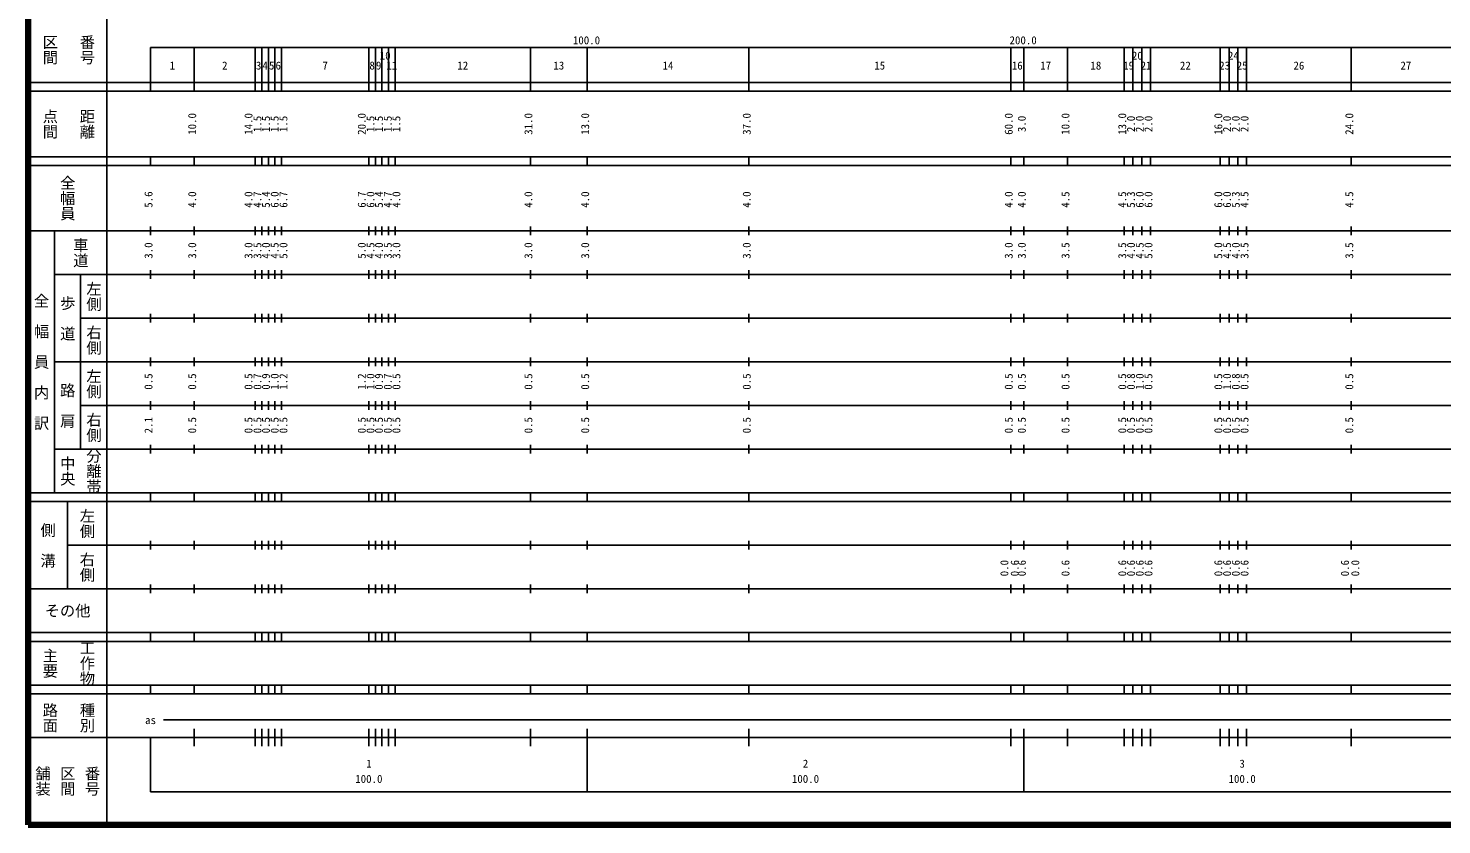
# Model space of a CAD drawing. Units: millimetres on the paper. Extents: x 40 to 680, y 20 to 380.
# Drawn here: x 40 to 363.7, y 20 to 202.4 of the extents above; entities that cross this region are included whole.
import ezdxf
from ezdxf.enums import TextEntityAlignment as Align

# ---------------------------------------------------------------- set-up
doc = ezdxf.new("R2010")
doc.units = ezdxf.units.MM
doc.layers.add('M-TTL', color=2, linetype='Continuous', lineweight=140)
doc.layers.add('M-TTL-BAND', color=7, linetype='Continuous', lineweight=25)
doc.styles.add('@ＭＳ ゴシック', font='')
doc.styles.add('ＭＳ ゴシック', font='')
doc.styles.get('@ＭＳ ゴシック').set_extended_font_data('@MS Gothic')
doc.styles.get('ＭＳ ゴシック').set_extended_font_data('MS Gothic')

msp = doc.modelspace()

# ---------------------------------------------------------------- linework, layer by layer
at = {"layer": 'M-TTL'}
for p, q in [((40, 380), (40, 20)), ((40, 20), (680, 20))]:
    msp.add_line(p, q, dxfattribs=at)
at = {"layer": 'M-TTL-BAND'}
for p, q in [((58, 370), (58, 20)), ((68, 198), (579, 198)), ((68, 198), (68, 188)), ((78, 188), (78, 198)), ((92, 188), (92, 198)), ((93.5, 188), (93.5, 198)), ((95, 188), (95, 198)), ((96.5, 188), (96.5, 198)), ((98, 188), (98, 198)), ((118, 188), (118, 198)), ((119.5, 188), (119.5, 198)), ((121, 188), (121, 198)), ((122.5, 188), (122.5, 198)), ((124, 188), (124, 198)), ((155, 188), (155, 198)), ((168, 188), (168, 198)), ((205, 188), (205, 198)), ((265, 188), (265, 198)), ((268, 188), (268, 198)), ((278, 188), (278, 198)), ((291, 188), (291, 198)), ((293, 188), (293, 198)), ((295, 188), (295, 198)), ((297, 188), (297, 198)), ((313, 188), (313, 198)), ((315, 188), (315, 198)), ((317, 188), (317, 198)), ((319, 188), (319, 198)), ((343, 188), (343, 198)), ((40, 190), (579, 190)), ((40, 188), (579, 188)), ((40, 173), (579, 173)), ((68, 171), (68, 173)), ((78, 171), (78, 173)), ((92, 171), (92, 173)), ((93.5, 171), (93.5, 173)), ((95, 171), (95, 173)), ((96.5, 171), (96.5, 173)), ((98, 171), (98, 173)), ((118, 171), (118, 173)), ((119.5, 171), (119.5, 173)), ((121, 171), (121, 173)), ((122.5, 171), (122.5, 173)), ((124, 171), (124, 173)), ((155, 171), (155, 173)), ((168, 171), (168, 173)), ((205, 171), (205, 173)), ((265, 171), (265, 173)), ((268, 171), (268, 173)), ((278, 171), (278, 173)), ((291, 171), (291, 173)), ((293, 171), (293, 173)), ((295, 171), (295, 173)), ((297, 171), (297, 173)), ((313, 171), (313, 173)), ((315, 171), (315, 173)), ((317, 171), (317, 173)), ((319, 171), (319, 173)), ((343, 171), (343, 173)), ((40, 171), (579, 171)), ((40, 156), (579, 156)), ((46, 96), (46, 156)), ((68, 155), (68, 157)), ((78, 155), (78, 157)), ((92, 155), (92, 157)), ((93.5, 155), (93.5, 157)), ((95, 155), (95, 157)), ((96.5, 155), (96.5, 157)), ((98, 155), (98, 157)), ((118, 155), (118, 157)), ((119.5, 155), (119.5, 157)), ((121, 155), (121, 157)), ((122.5, 155), (122.5, 157)), ((124, 155), (124, 157)), ((155, 155), (155, 157)), ((168, 155), (168, 157)), ((205, 155), (205, 157)), ((265, 155), (265, 157)), ((268, 155), (268, 157)), ((278, 155), (278, 157)), ((291, 155), (291, 157)), ((293, 155), (293, 157)), ((295, 155), (295, 157)), ((297, 155), (297, 157)), ((313, 155), (313, 157)), ((315, 155), (315, 157)), ((317, 155), (317, 157)), ((319, 155), (319, 157)), ((343, 155), (343, 157)), ((46, 146), (579, 146)), ((52, 146), (52, 106)), ((68, 145), (68, 147)), ((78, 145), (78, 147)), ((92, 145), (92, 147)), ((93.5, 145), (93.5, 147)), ((95, 145), (95, 147)), ((96.5, 145), (96.5, 147)), ((98, 145), (98, 147)), ((118, 145), (118, 147)), ((119.5, 145), (119.5, 147)), ((121, 145), (121, 147)), ((122.5, 145), (122.5, 147)), ((124, 145), (124, 147)), ((155, 145), (155, 147)), ((168, 145), (168, 147)), ((205, 145), (205, 147)), ((265, 145), (265, 147)), ((268, 145), (268, 147)), ((278, 145), (278, 147)), ((291, 145), (291, 147)), ((293, 145), (293, 147)), ((295, 145), (295, 147)), ((297, 145), (297, 147)), ((313, 145), (313, 147)), ((315, 145), (315, 147)), ((317, 145), (317, 147)), ((319, 145), (319, 147)), ((343, 145), (343, 147)), ((52, 136), (579, 136)), ((68, 135), (68, 137)), ((78, 135), (78, 137)), ((92, 135), (92, 137)), ((93.5, 135), (93.5, 137)), ((95, 135), (95, 137)), ((96.5, 135), (96.5, 137)), ((98, 135), (98, 137)), ((118, 135), (118, 137)), ((119.5, 135), (119.5, 137)), ((121, 135), (121, 137)), ((122.5, 135), (122.5, 137)), ((124, 135), (124, 137)), ((155, 135), (155, 137)), ((168, 135), (168, 137)), ((205, 135), (205, 137)), ((265, 135), (265, 137)), ((268, 135), (268, 137)), ((278, 135), (278, 137)), ((291, 135), (291, 137)), ((293, 135), (293, 137)), ((295, 135), (295, 137)), ((297, 135), (297, 137)), ((313, 135), (313, 137)), ((315, 135), (315, 137)), ((317, 135), (317, 137)), ((319, 135), (319, 137)), ((343, 135), (343, 137)), ((68, 125), (68, 127)), ((78, 125), (78, 127)), ((92, 125), (92, 127)), ((93.5, 125), (93.5, 127)), ((95, 125), (95, 127)), ((96.5, 125), (96.5, 127)), ((98, 125), (98, 127)), ((118, 125), (118, 127)), ((119.5, 125), (119.5, 127)), ((121, 125), (121, 127)), ((122.5, 125), (122.5, 127)), ((124, 125), (124, 127)), ((155, 125), (155, 127)), ((168, 125), (168, 127)), ((205, 125), (205, 127)), ((265, 125), (265, 127)), ((268, 125), (268, 127)), ((278, 125), (278, 127)), ((291, 125), (291, 127)), ((293, 125), (293, 127)), ((295, 125), (295, 127)), ((297, 125), (297, 127)), ((313, 125), (313, 127)), ((315, 125), (315, 127)), ((317, 125), (317, 127)), ((319, 125), (319, 127)), ((343, 125), (343, 127)), ((46, 126), (579, 126)), ((68, 115), (68, 117)), ((78, 115), (78, 117)), ((92, 115), (92, 117)), ((93.5, 115), (93.5, 117)), ((95, 115), (95, 117)), ((96.5, 115), (96.5, 117)), ((98, 115), (98, 117)), ((118, 115), (118, 117)), ((119.5, 115), (119.5, 117)), ((121, 115), (121, 117)), ((122.5, 115), (122.5, 117)), ((124, 115), (124, 117)), ((155, 115), (155, 117)), ((168, 115), (168, 117)), ((205, 115), (205, 117)), ((265, 115), (265, 117)), ((268, 115), (268, 117)), ((278, 115), (278, 117)), ((291, 115), (291, 117)), ((293, 115), (293, 117)), ((295, 115), (295, 117)), ((297, 115), (297, 117)), ((313, 115), (313, 117)), ((315, 115), (315, 117)), ((317, 115), (317, 117)), ((319, 115), (319, 117)), ((343, 115), (343, 117)), ((52, 116), (579, 116)), ((68, 105), (68, 107)), ((78, 105), (78, 107)), ((92, 105), (92, 107)), ((93.5, 105), (93.5, 107)), ((95, 105), (95, 107)), ((96.5, 105), (96.5, 107)), ((98, 105), (98, 107)), ((118, 105), (118, 107)), ((119.5, 105), (119.5, 107)), ((121, 105), (121, 107)), ((122.5, 105), (122.5, 107)), ((124, 105), (124, 107)), ((155, 105), (155, 107)), ((168, 105), (168, 107)), ((205, 105), (205, 107)), ((265, 105), (265, 107)), ((268, 105), (268, 107)), ((278, 105), (278, 107)), ((291, 105), (291, 107)), ((293, 105), (293, 107)), ((295, 105), (295, 107)), ((297, 105), (297, 107)), ((313, 105), (313, 107)), ((315, 105), (315, 107)), ((317, 105), (317, 107)), ((319, 105), (319, 107)), ((343, 105), (343, 107)), ((46, 106), (579, 106)), ((40, 96), (579, 96)), ((40, 94), (579, 94)), ((49, 94), (49, 74)), ((68, 94), (68, 96)), ((78, 94), (78, 96)), ((92, 94), (92, 96)), ((93.5, 94), (93.5, 96)), ((95, 94), (95, 96)), ((96.5, 94), (96.5, 96)), ((98, 94), (98, 96)), ((118, 94), (118, 96)), ((119.5, 94), (119.5, 96)), ((121, 94), (121, 96)), ((122.5, 94), (122.5, 96)), ((124, 94), (124, 96)), ((155, 94), (155, 96)), ((168, 94), (168, 96)), ((205, 94), (205, 96)), ((265, 94), (265, 96)), ((268, 94), (268, 96)), ((278, 94), (278, 96)), ((291, 94), (291, 96)), ((293, 94), (293, 96)), ((295, 94), (295, 96)), ((297, 94), (297, 96)), ((313, 94), (313, 96)), ((315, 94), (315, 96)), ((317, 94), (317, 96)), ((319, 94), (319, 96)), ((343, 94), (343, 96)), ((68, 83), (68, 85)), ((78, 83), (78, 85)), ((92, 83), (92, 85)), ((93.5, 83), (93.5, 85)), ((95, 83), (95, 85)), ((96.5, 83), (96.5, 85)), ((98, 83), (98, 85)), ((118, 83), (118, 85)), ((119.5, 83), (119.5, 85)), ((121, 83), (121, 85)), ((122.5, 83), (122.5, 85)), ((124, 83), (124, 85)), ((155, 83), (155, 85)), ((168, 83), (168, 85)), ((205, 83), (205, 85)), ((265, 83), (265, 85)), ((268, 83), (268, 85)), ((278, 83), (278, 85)), ((291, 83), (291, 85)), ((293, 83), (293, 85)), ((295, 83), (295, 85)), ((297, 83), (297, 85)), ((313, 83), (313, 85)), ((315, 83), (315, 85)), ((317, 83), (317, 85)), ((319, 83), (319, 85)), ((343, 83), (343, 85)), ((49, 84), (579, 84)), ((68, 73), (68, 75)), ((78, 73), (78, 75)), ((92, 73), (92, 75)), ((93.5, 73), (93.5, 75)), ((95, 73), (95, 75)), ((96.5, 73), (96.5, 75)), ((98, 73), (98, 75)), ((118, 73), (118, 75)), ((119.5, 73), (119.5, 75)), ((121, 73), (121, 75)), ((122.5, 73), (122.5, 75)), ((124, 73), (124, 75)), ((155, 73), (155, 75)), ((168, 73), (168, 75)), ((205, 73), (205, 75)), ((265, 73), (265, 75)), ((268, 73), (268, 75)), ((278, 73), (278, 75)), ((291, 73), (291, 75)), ((293, 73), (293, 75)), ((295, 73), (295, 75)), ((297, 73), (297, 75)), ((313, 73), (313, 75)), ((315, 73), (315, 75)), ((317, 73), (317, 75)), ((319, 73), (319, 75)), ((343, 73), (343, 75)), ((40, 74), (579, 74)), ((40, 64), (579, 64)), ((40, 62), (579, 62)), ((68, 62), (68, 64)), ((78, 62), (78, 64)), ((92, 62), (92, 64)), ((93.5, 62), (93.5, 64)), ((95, 62), (95, 64)), ((96.5, 62), (96.5, 64)), ((98, 62), (98, 64)), ((118, 62), (118, 64)), ((119.5, 62), (119.5, 64)), ((121, 62), (121, 64)), ((122.5, 62), (122.5, 64)), ((124, 62), (124, 64)), ((155, 62), (155, 64)), ((168, 62), (168, 64)), ((205, 62), (205, 64)), ((265, 62), (265, 64)), ((268, 62), (268, 64)), ((278, 62), (278, 64)), ((291, 62), (291, 64)), ((293, 62), (293, 64)), ((295, 62), (295, 64)), ((297, 62), (297, 64)), ((313, 62), (313, 64)), ((315, 62), (315, 64)), ((317, 62), (317, 64)), ((319, 62), (319, 64)), ((343, 62), (343, 64)), ((40, 52), (579, 52)), ((68, 50), (68, 52)), ((78, 50), (78, 52)), ((92, 50), (92, 52)), ((93.5, 50), (93.5, 52)), ((95, 50), (95, 52)), ((96.5, 50), (96.5, 52)), ((98, 50), (98, 52)), ((118, 50), (118, 52)), ((119.5, 50), (119.5, 52)), ((121, 50), (121, 52)), ((122.5, 50), (122.5, 52)), ((124, 50), (124, 52)), ((155, 50), (155, 52)), ((168, 50), (168, 52)), ((205, 50), (205, 52)), ((265, 50), (265, 52)), ((268, 50), (268, 52)), ((278, 50), (278, 52)), ((291, 50), (291, 52)), ((293, 50), (293, 52)), ((295, 50), (295, 52)), ((297, 50), (297, 52)), ((313, 50), (313, 52)), ((315, 50), (315, 52)), ((317, 50), (317, 52)), ((319, 50), (319, 52)), ((343, 50), (343, 52)), ((40, 50), (579, 50)), ((71, 44), (565, 44)), ((40, 40), (579, 40)), ((68, 40), (68, 27.5)), ((78, 38), (78, 42)), ((92, 38), (92, 42)), ((93.5, 38), (93.5, 42)), ((95, 38), (95, 42)), ((96.5, 38), (96.5, 42)), ((98, 38), (98, 42)), ((118, 38), (118, 42)), ((119.5, 38), (119.5, 42)), ((121, 38), (121, 42)), ((122.5, 38), (122.5, 42)), ((124, 38), (124, 42)), ((155, 38), (155, 42)), ((168, 27.5), (168, 42)), ((205, 38), (205, 42)), ((265, 38), (265, 42)), ((268, 27.5), (268, 42)), ((278, 38), (278, 42)), ((291, 38), (291, 42)), ((293, 38), (293, 42)), ((295, 38), (295, 42)), ((297, 38), (297, 42)), ((313, 38), (313, 42)), ((315, 38), (315, 42)), ((317, 38), (317, 42)), ((319, 38), (319, 42)), ((343, 38), (343, 42)), ((68, 27.5), (579, 27.5))]:
    msp.add_line(p, q, dxfattribs=at)

# ---------------------------------------------------------------- texts
at = {"layer": 'M-TTL-BAND', "style": '@ＭＳ ゴシック'}
for s, p in [('番号', (53.5, 197.5)), ('区間', (45, 197.5)), ('点間', (45, 180.5)), ('距離', (53.5, 180.5)), ('全幅員', (49, 163.5)), ('車道', (52, 151)), ('左側', (55, 141)), ('全\u3000幅\u3000員\u3000内\u3000訳', (43, 126)), ('歩\u3000道', (49, 136)), ('右側', (55, 131)), ('左側', (55, 121)), ('路\u3000肩', (49, 116)), ('右側', (55, 111)), ('中央', (49, 101)), ('分離帯', (55, 101)), ('左側', (53.5, 89)), ('側\u3000溝', (44.5, 84)), ('右側', (53.5, 79)), ('工作物', (53.5, 57)), ('主要', (45, 57)), ('路面', (45, 44.5)), ('種別', (53.5, 44.5)), ('舗装', (43.333, 30)), ('区間', (49, 30)), ('番号', (54.667, 30))]:
    msp.add_text(s, height=2.566, rotation=270, dxfattribs=at).set_placement(p, align=Align.MIDDLE_CENTER)
at = {"layer": 'M-TTL-BAND', "style": 'ＭＳ ゴシック'}
for s, p in [('100.0', (167.844, 198.195)), ('200.0', (267.844, 198.195)), ('1', (73, 192.405)), ('2', (85, 192.405)), ('3', (92.75, 192.405)), ('4', (94.25, 192.405)), ('5', (95.75, 192.405)), ('6', (97.25, 192.405)), ('7', (108, 192.405)), ('8', (118.75, 192.405)), ('9', (120.25, 192.405)), ('10', (121.75, 194.671)), ('11', (123.25, 192.405)), ('12', (139.5, 192.405)), ('13', (161.5, 192.405)), ('14', (186.5, 192.405)), ('15', (235, 192.405)), ('16', (266.5, 192.405)), ('17', (273, 192.405)), ('18', (284.5, 192.405)), ('19', (292, 192.405)), ('20', (294, 194.671)), ('21', (296, 192.405)), ('22', (305, 192.405)), ('23', (314, 192.405)), ('24', (316, 194.671)), ('25', (318, 192.405)), ('26', (331, 192.405)), ('27', (355.5, 192.405)), ('as', (68, 42.5)), ('1', (118, 32.523)), ('2', (218, 32.523)), ('3', (318, 32.523)), ('100.0', (118, 29.033)), ('100.0', (218, 29.033)), ('100.0', (318, 29.033))]:
    msp.add_text(s, height=1.833, dxfattribs=at).set_placement(p, align=Align.BOTTOM_CENTER)
for s, p in [('10.0', (79, 180.5)), ('14.0', (91.894, 180.5)), ('1.5', (93.943, 180.5)), ('1.5', (95.887, 180.5)), ('1.5', (97.882, 180.5)), ('1.5', (99.895, 180.5)), ('20.0', (117.831, 180.5)), ('1.5', (119.832, 180.5)), ('1.5', (121.773, 180.5)), ('1.5', (123.793, 180.5)), ('1.5', (125.757, 180.5)), ('31.0', (156, 180.5)), ('13.0', (169, 180.5)), ('37.0', (206, 180.5)), ('60.0', (266, 180.5)), ('3.0', (269, 180.5)), ('10.0', (279, 180.5)), ('13.0', (292, 180.5)), ('2.0', (294, 180.5)), ('2.0', (296, 180.5)), ('2.0', (298, 180.5)), ('16.0', (314, 180.5)), ('2.0', (316, 180.5)), ('2.0', (318, 180.5)), ('2.0', (320, 180.5)), ('24.0', (344, 180.5)), ('5.6', (69, 163.174)), ('4.0', (79, 163.174)), ('4.0', (91.894, 163.174)), ('4.7', (93.943, 163.174)), ('5.4', (95.887, 163.174)), ('6.0', (97.882, 163.174)), ('6.7', (99.895, 163.174)), ('6.7', (117.831, 163.174)), ('6.0', (119.832, 163.174)), ('5.4', (121.773, 163.174)), ('4.7', (123.793, 163.174)), ('4.0', (125.757, 163.174)), ('4.0', (156, 163.174)), ('4.0', (169, 163.174)), ('4.0', (206, 163.174)), ('4.0', (266, 163.174)), ('4.0', (269, 163.174)), ('4.5', (279, 163.174)), ('4.5', (292, 163.174)), ('5.3', (294, 163.174)), ('6.0', (296, 163.174)), ('6.0', (298, 163.174)), ('6.0', (314, 163.174)), ('6.0', (316, 163.174)), ('5.3', (318, 163.174)), ('4.5', (320, 163.174)), ('4.5', (344, 163.174)), ('3.0', (69, 151.5)), ('3.0', (79, 151.5)), ('3.0', (91.894, 151.5)), ('3.5', (93.943, 151.5)), ('4.0', (95.887, 151.5)), ('4.5', (97.882, 151.5)), ('5.0', (99.895, 151.5)), ('5.0', (117.831, 151.5)), ('4.5', (119.832, 151.5)), ('4.0', (121.773, 151.5)), ('3.5', (123.793, 151.5)), ('3.0', (125.757, 151.5)), ('3.0', (156, 151.5)), ('3.0', (169, 151.5)), ('3.0', (206, 151.5)), ('3.0', (266, 151.5)), ('3.0', (269, 151.5)), ('3.5', (279, 151.5)), ('3.5', (292, 151.5)), ('4.0', (294, 151.5)), ('4.5', (296, 151.5)), ('5.0', (298, 151.5)), ('5.0', (314, 151.5)), ('4.5', (316, 151.5)), ('4.0', (318, 151.5)), ('3.5', (320, 151.5)), ('3.5', (344, 151.5)), ('0.5', (69, 121.5)), ('0.5', (79, 121.5)), ('0.5', (91.894, 121.5)), ('0.7', (93.943, 121.5)), ('0.9', (95.887, 121.5)), ('1.0', (97.882, 121.5)), ('1.2', (99.895, 121.5)), ('1.2', (117.831, 121.5)), ('1.0', (119.832, 121.5)), ('0.9', (121.773, 121.5)), ('0.7', (123.793, 121.5)), ('0.5', (125.757, 121.5)), ('0.5', (156, 121.5)), ('0.5', (169, 121.5)), ('0.5', (206, 121.5)), ('0.5', (266, 121.5)), ('0.5', (269, 121.5)), ('0.5', (279, 121.5)), ('0.5', (292, 121.5)), ('0.8', (294, 121.5)), ('1.0', (296, 121.5)), ('0.5', (298, 121.5)), ('0.5', (314, 121.5)), ('1.0', (316, 121.5)), ('0.8', (318, 121.5)), ('0.5', (320, 121.5)), ('0.5', (344, 121.5)), ('2.1', (69, 111.5)), ('0.5', (79, 111.5)), ('0.5', (91.894, 111.5)), ('0.5', (93.943, 111.5)), ('0.5', (95.887, 111.5)), ('0.5', (97.882, 111.5)), ('0.5', (99.895, 111.5)), ('0.5', (117.831, 111.5)), ('0.5', (119.832, 111.5)), ('0.5', (121.773, 111.5)), ('0.5', (123.793, 111.5)), ('0.5', (125.757, 111.5)), ('0.5', (156, 111.5)), ('0.5', (169, 111.5)), ('0.5', (206, 111.5)), ('0.5', (266, 111.5)), ('0.5', (269, 111.5)), ('0.5', (279, 111.5)), ('0.5', (292, 111.5)), ('0.5', (294, 111.5)), ('0.5', (296, 111.5)), ('0.5', (298, 111.5)), ('0.5', (314, 111.5)), ('0.5', (316, 111.5)), ('0.5', (318, 111.5)), ('0.5', (320, 111.5)), ('0.5', (344, 111.5)), ('0.0', (265, 78.764)), ('0.6', (267.37, 78.764)), ('0.6', (269, 78.764)), ('0.6', (279, 78.764)), ('0.6', (292, 78.764)), ('0.6', (294, 78.764)), ('0.6', (296, 78.764)), ('0.6', (298, 78.764)), ('0.6', (314, 78.764)), ('0.6', (316, 78.764)), ('0.6', (318, 78.764)), ('0.6', (320, 78.764)), ('0.6', (343, 78.764)), ('0.0', (345.37, 78.764))]:
    msp.add_text(s, height=1.833, rotation=90, dxfattribs=at).set_placement(p, align=Align.BOTTOM_CENTER)
msp.add_text('その他', height=2.566, dxfattribs=at).set_placement((49, 69), align=Align.MIDDLE_CENTER)

doc.saveas('drawing.dxf')
